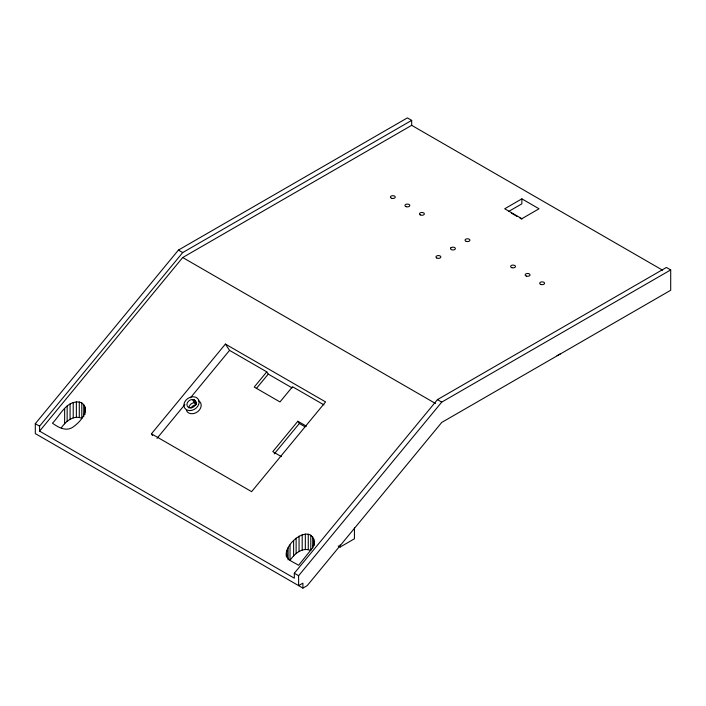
<?xml version="1.0" encoding="UTF-8"?>
<svg xmlns="http://www.w3.org/2000/svg" width="706" height="706" viewBox="0 0 706 706"><rect width="100%" height="100%" fill="white"/><g stroke="black" fill="none" stroke-linecap="round" stroke-linejoin="round"><path stroke-width="1.06" d="M85.364 409.524C84.614 417.025 78.648 423.044 72.789 427.227C65.914 431.816 58.254 427.351 52.473 423.185C60.028 415.569 66.232 400.593 79.293 402.041C83.837 402.791 85.947 407.521 85.364 411.722M286.477 557.078C282.762 542.499 314.285 520.728 314.338 545.014M314.338 541.723L312.714 547.679L298.62 565.294C294.181 562.223 286.389 560.493 286.477 553.786M411.677 120.373L182.704 252.571L39.589 426.168L39.589 431.119L294.323 578.188L294.323 573.237L437.438 399.64L666.411 267.442L670.7 269.921L670.7 290.254L441.727 422.444L307.207 585.627L302.909 588.107L35.3 433.599L35.3 423.688L178.406 250.092L407.38 117.893L411.677 120.373L411.677 125.333L662.59 270.195M39.589 431.119L182.704 257.522L411.677 125.333M61.254 427.907C65.587 421.508 73.689 414.625 81.808 418.349L81.808 402.976M151.446 433.802L225.408 344.078L325.581 401.917L251.618 491.641L151.446 433.802L152.628 435.602M156.979 438.408L184.893 404.547M190.47 397.778L229.547 350.37L225.408 344.078M229.547 350.37L266.753 371.859L254.222 387.065L279.982 401.935L292.513 386.729L324.001 404.909M256.402 388.476L268.245 374.109L266.753 371.859M306.448 426.195L297.861 421.235L272.79 451.655L281.376 456.614M274.272 453.905L299.344 423.494L297.861 421.235M310.781 535.166L310.781 550.539C302.539 546.771 294.393 553.883 290.034 560.343L290.034 544.97M302.909 588.107L302.909 583.147L298.62 585.627L298.62 575.717L441.727 402.12L670.7 269.921M521.866 198.863L504.693 208.782L521.866 218.692L539.04 208.782L521.866 198.863L521.866 203.822L508.514 211.535M557.069 355.7L560.511 353.724M338.209 545.959L340.124 547.053L354.43 538.793L354.43 527.929M194.521 400.02A4.854 3.812 -33.3 0 1 195.306 405.165A4.854 3.812 -33.3 0 1 189.49 407.706L188.502 407.318A4.854 3.812 -33.3 0 1 187.417 402.702A4.854 3.812 -33.3 0 1 192.394 399.517L194.521 400.02L196.586 403.17L194.468 402.667A4.854 3.812 -33.3 0 0 189.023 407.997M511.373 213.133L517.101 216.442M519.96 218.092L521.866 219.195M178.406 250.092L182.704 252.571M437.438 399.64L441.727 402.12M182.704 257.522L435.523 403.497M268.245 374.109L292.09 387.885M299.344 423.494L305.071 426.795M35.3 423.688L39.589 426.168M294.323 573.237L298.62 575.717M193.523 399.631L196.586 404.282M192.394 399.517L195.95 404.917A4.854 3.812 -33.3 0 0 190.964 408.103M340.124 544.908L340.124 547.053M313.923 539.04L313.923 545.632M312.714 536.807L312.714 547.785M308.266 534.239L308.266 549.612M305.336 534.089L305.336 549.462M302.194 534.716L302.194 550.089M299.053 536.083L299.053 551.457M296.123 538.096L296.123 553.469M293.608 540.628L293.608 556.001M288.101 547.83L288.101 559.911M286.892 550.839L286.892 556.328M84.949 406.85L84.949 414.537M83.74 404.609L83.74 416.69M79.293 402.041L79.293 417.414M76.363 401.89L76.363 417.264M73.221 402.517L73.221 417.89M70.079 403.885L70.079 419.258M67.149 405.906L67.149 421.279M64.634 408.43L64.634 423.803M198.598 400.734A8.093 6.345 -33.3 0 1 197.812 411.589A8.093 6.345 -33.3 0 1 186.375 410.433M450.843 247.868L450.604 248.203A2.427 1.403 0 0 0 453.367 249.95A2.427 1.403 0 0 0 454.938 247.762A2.427 1.403 0 0 0 450.843 247.868M406.171 206.69A2.427 1.403 0 0 0 409.807 205.472A2.427 1.403 0 0 0 406.171 204.263A2.427 1.403 0 0 0 406.171 206.69M391.627 198.298A2.427 1.403 0 0 0 395.272 197.08A2.427 1.403 0 0 0 391.627 195.862A2.427 1.403 0 0 0 391.627 198.298M420.202 214.862A2.427 1.403 0 0 0 424.271 214.227A2.427 1.403 0 0 0 421.297 212.515A2.427 1.403 0 0 0 420.202 214.862M511.841 267.698A2.427 1.403 0 0 0 515.477 266.48A2.427 1.403 0 0 0 511.841 265.271A2.427 1.403 0 0 0 511.841 267.698M526.376 276.09A2.427 1.403 0 0 0 530.021 274.881A2.427 1.403 0 0 0 526.376 273.663A2.427 1.403 0 0 0 526.376 276.09M540.92 284.483A2.427 1.403 0 0 0 544.564 283.274A2.427 1.403 0 0 0 540.92 282.056A2.427 1.403 0 0 0 540.92 284.483M466.269 241.39A2.427 1.403 0 0 0 469.914 240.172A2.427 1.403 0 0 0 466.269 238.963A2.427 1.403 0 0 0 466.269 241.39M436.687 257.955A2.427 1.403 0 0 0 440.756 257.328A2.427 1.403 0 0 0 437.782 255.607A2.427 1.403 0 0 0 436.687 257.955M190.029 410.592A8.093 6.345 -33.3 0 0 198.713 400.055A8.093 6.345 -33.3 0 0 185.784 400.364A8.093 6.345 -33.3 0 0 190.029 410.592"/></g></svg>
